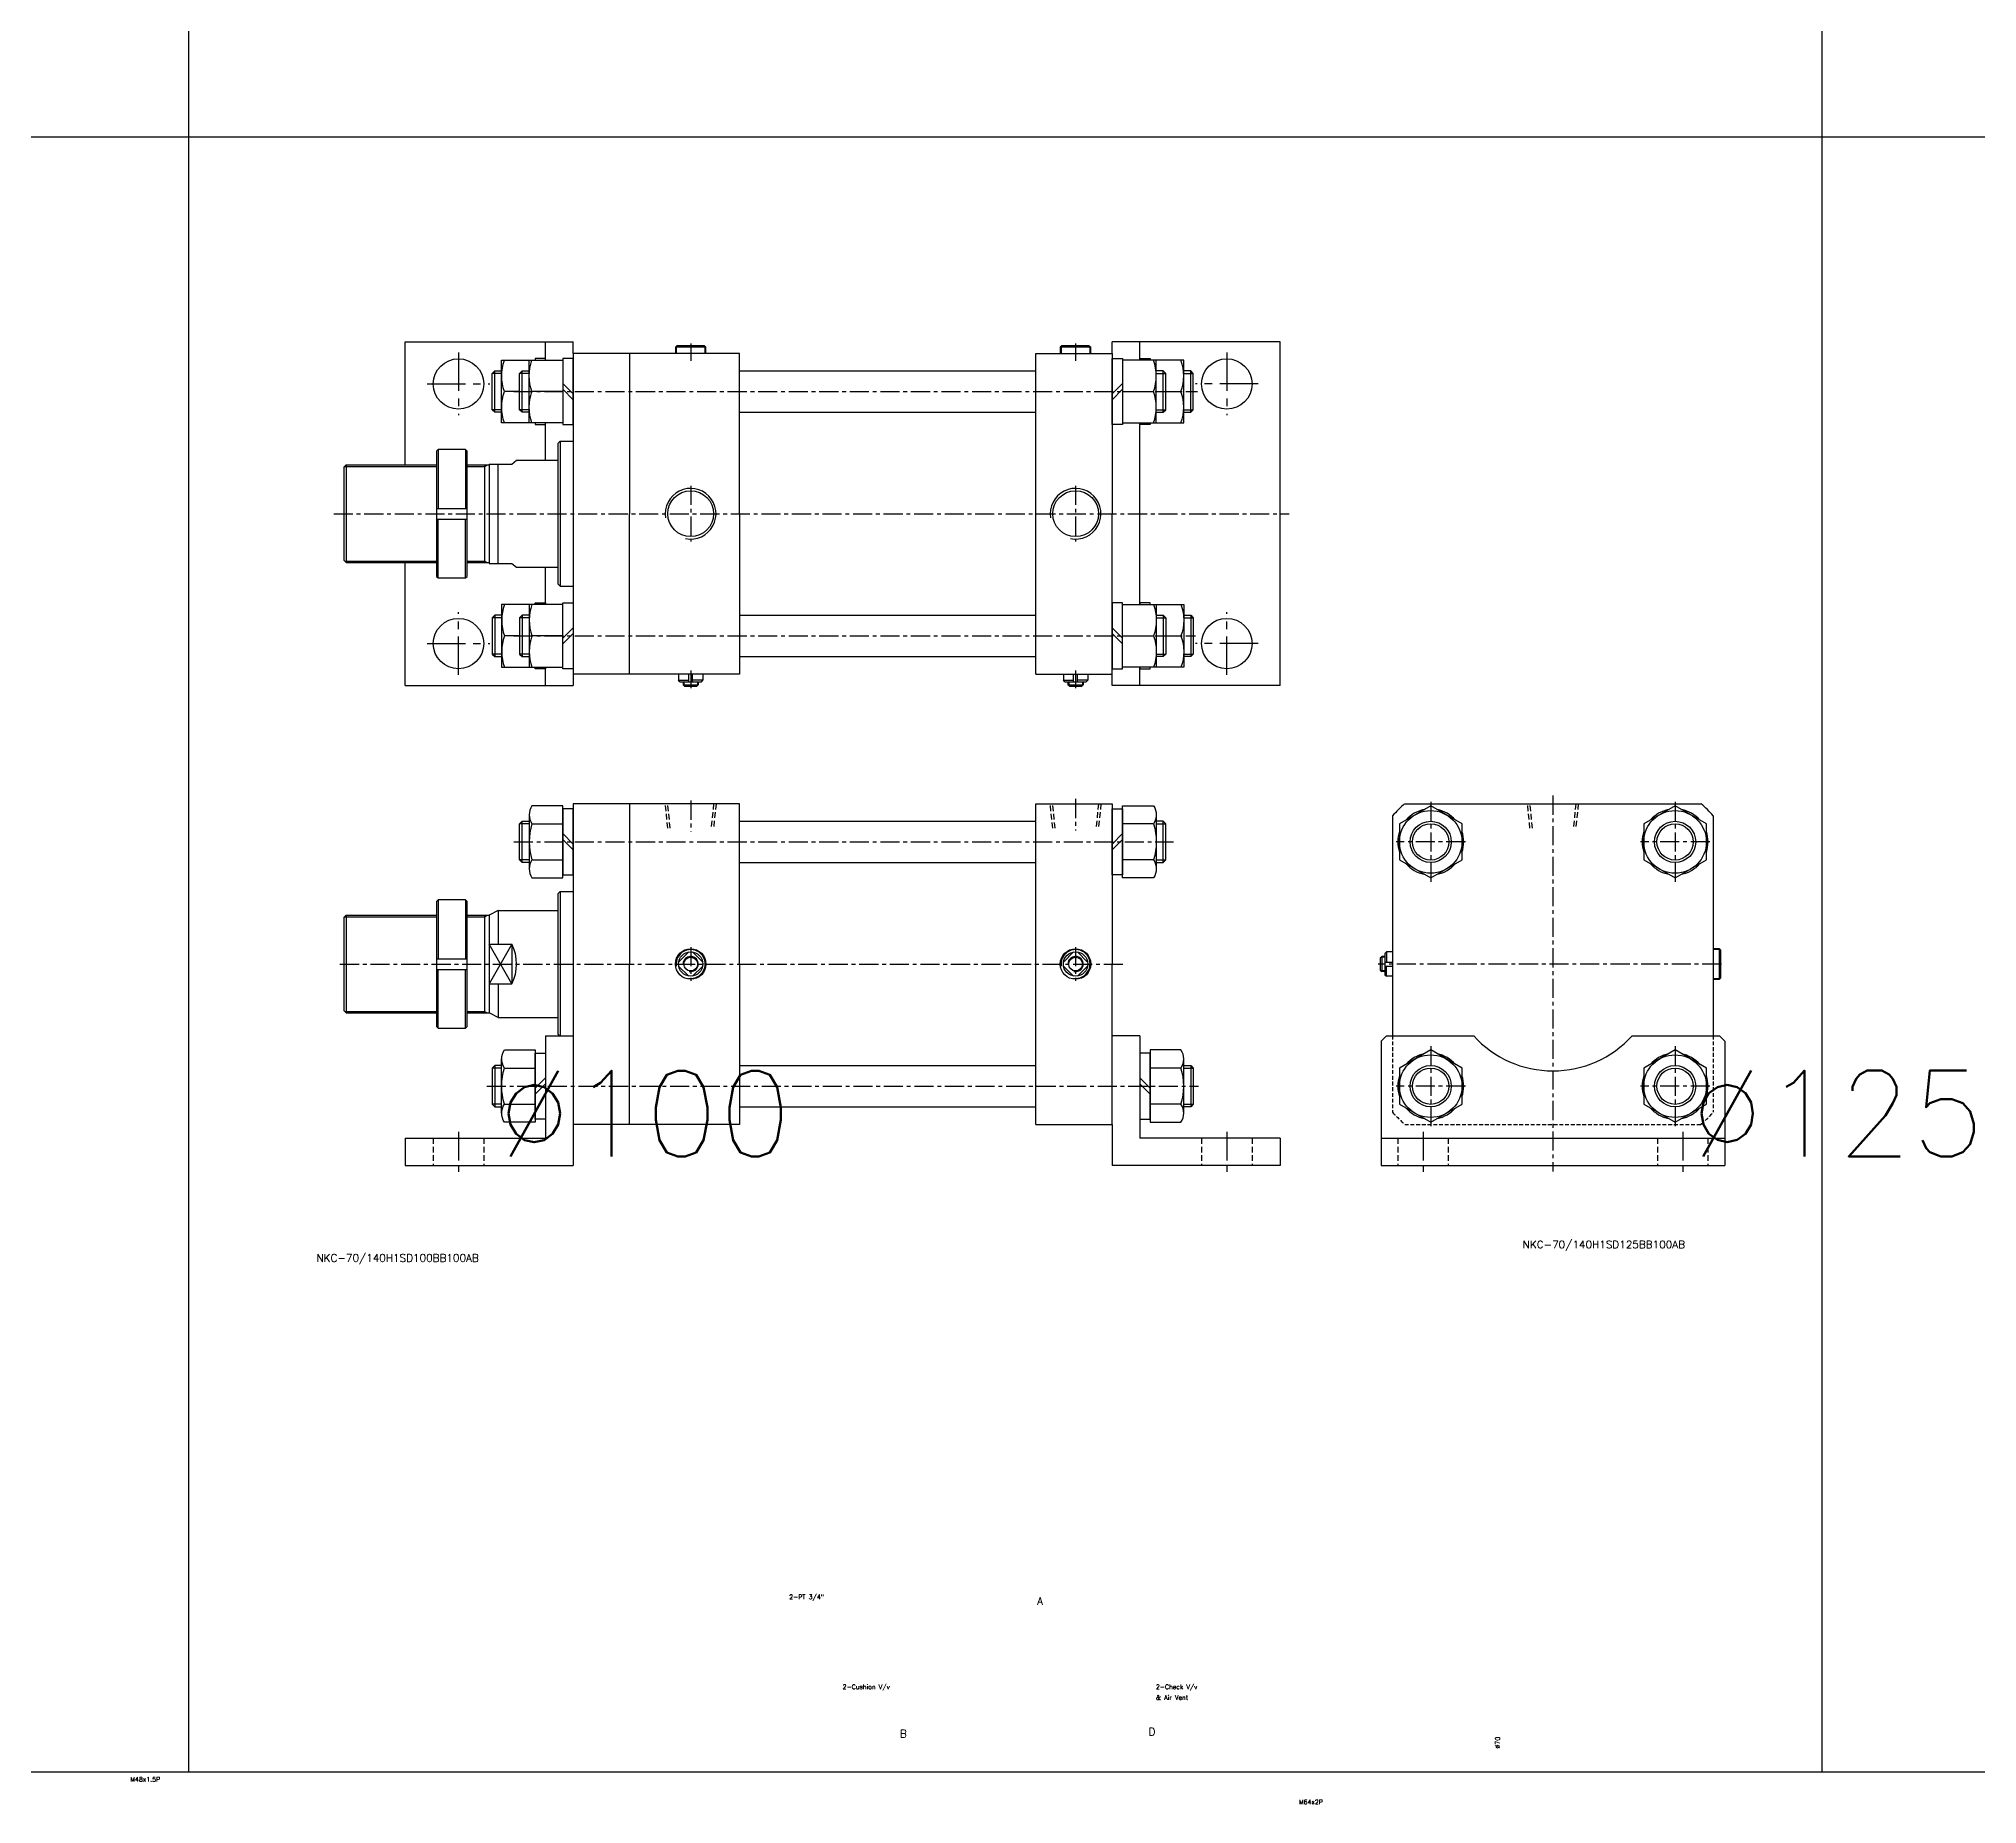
# Model space of a CAD drawing. Extents: x -819 to 29893, y -8942 to 3630.
# Drawn here: x 2098 to 3367, y -21 to 1135 of the extents above; entities that cross this region are included whole.
import ezdxf

# ---------------------------------------------------------------- set-up
doc = ezdxf.new("R2010")
doc.units = 0
doc.header["$LTSCALE"] = 10
doc.header["$MEASUREMENT"] = 0
for name, pattern in [('CENTER', [2, 1.25, -0.25, 0.25, -0.25]), ('CENTERX2', [4, 2.5, -0.5, 0.5, -0.5]), ('HIDDEN', [0.375, 0.25, -0.125]), ('HIDDENX2', [0.75, 0.5, -0.25])]:
    doc.linetypes.add(name, pattern=pattern)
doc.layers.get('0').update_dxf_attribs({"linetype": 'CONTINUOUS'})
for name, color, linetype in [('CEN', 1, 'CENTERX2'), ('CENTER', 1, 'CENTER'), ('HID', 2, 'HIDDENX2'), ('ML', 7, 'CONTINUOUS'), ('THIN', 3, 'CONTINUOUS'), ('외형선', 3, 'CONTINUOUS')]:
    doc.layers.add(name, color=color, linetype=linetype)
doc.styles.add('GHS', font='romans', dxfattribs={"bigfont": 'ghs'})

msp = doc.modelspace()

# ---------------------------------------------------------------- linework, layer by layer
for p, q in [((2195.9, 0), (2195.9, 2291.6)), ((3265.2, 0), (3265.2, 2291.6)), ((7461.9, 1070.8), (0, 1070.8)), ((7461.9, 0), (0, 0))]:
    msp.add_line(p, q)
at = {"layer": 'CEN', "linetype": 'CENTER', "ltscale": 2}
for p, q in [((2372.5, 929.7), (2372.5, 888.7)), ((2875.5, 929.7), (2875.5, 888.7)), ((2352, 909.2), (2393, 909.2)), ((2896, 909.2), (2855, 909.2)), ((2372.5, 718.7), (2372.5, 759.7)), ((2875.5, 718.7), (2875.5, 759.7)), ((2352, 739.2), (2393, 739.2)), ((2896, 739.2), (2855, 739.2))]:
    msp.add_line(p, q, dxfattribs=at)
at = {"layer": 'CEN', "color": 1, "linetype": 'CENTER', "ltscale": 1.5}
for p, q in [((2372.5, 419.3), (2372.5, 393.3)), ((2875.5, 419.3), (2875.5, 393.3)), ((3004, 419.3), (3004, 393.3)), ((3174, 419.3), (3174, 393.3))]:
    msp.add_line(p, q, dxfattribs=at)
at = {"layer": 'CENTER'}
for p, q in [((3009, 635.5), (3009, 583.2)), ((3169, 635.5), (3169, 583.2)), ((3031.7, 609.3), (2986.4, 609.3)), ((3191.7, 609.3), (3146.4, 609.3)), ((3009, 475.5), (3009, 423.2)), ((3169, 475.5), (3169, 423.2)), ((3031.7, 449.3), (2986.4, 449.3)), ((3191.7, 449.3), (3146.4, 449.3))]:
    msp.add_line(p, q, dxfattribs=at)
at = {"layer": 'HID', "color": 6, "linetype": 'HIDDEN', "ltscale": 1.5}
for p, q in [((2356, 415.3), (2356, 397.3)), ((2389, 415.3), (2389, 397.3)), ((2859, 415.3), (2859, 397.3)), ((2892, 415.3), (2892, 397.3)), ((2987.5, 415.3), (2987.5, 397.3)), ((3020.5, 415.3), (3020.5, 397.3)), ((3157.5, 415.3), (3157.5, 397.3)), ((3190.5, 415.3), (3190.5, 397.3))]:
    msp.add_line(p, q, dxfattribs=at)
at = {"layer": 'ML'}
for p, q in [((2337.5, 936.7), (2447.5, 936.7)), ((2337.5, 856.2), (2337.5, 936.7)), ((2429.5, 924.7), (2429.5, 936.7)), ((2447.5, 929.2), (2447.5, 936.7)), ((2447.5, 929.2), (2447.5, 719.2)), ((2484.5, 929.2), (2447.5, 929.2)), ((2515.5, 934.2), (2514.5, 933.2)), ((2534.5, 933.2), (2514.5, 933.2)), ((2514.5, 933.2), (2514.5, 929.2)), ((2533.5, 934.2), (2515.5, 934.2)), ((2533.5, 934.2), (2534.5, 933.2)), ((2534.5, 929.2), (2534.5, 933.2)), ((2767.5, 934.2), (2766.5, 933.2)), ((2786.5, 933.2), (2766.5, 933.2)), ((2766.5, 933.2), (2766.5, 929.2)), ((2785.5, 934.2), (2767.5, 934.2)), ((2785.5, 934.2), (2786.5, 933.2)), ((2786.5, 929.2), (2786.5, 933.2)), ((2910.5, 936.7), (2800.5, 936.7)), ((2800.5, 929.2), (2800.5, 936.7)), ((2818.5, 924.7), (2818.5, 936.7)), ((2910.5, 824.2), (2910.5, 936.7)), ((2396.2, 890.7), (2396.2, 917.7)), ((2414.2, 890.7), (2414.2, 917.7)), ((2429.5, 925), (2429.5, 924.7)), ((2818.5, 925), (2818.5, 924.7)), ((2833.9, 890.7), (2833.9, 917.7)), ((2851.9, 890.7), (2851.9, 917.7)), ((2412.5, 904.2), (2402.6, 904.2)), ((2440.7, 904.2), (2420.6, 904.2)), ((2440.7, 909.5), (2447.5, 902.7)), ((2440.7, 905.7), (2447.5, 898.9)), ((2807.3, 909.5), (2800.5, 902.7)), ((2807.3, 905.7), (2800.5, 898.9)), ((2807.3, 904.2), (2827.5, 904.2)), ((2835.5, 904.2), (2845.5, 904.2)), ((2429.5, 859.2), (2429.5, 883.7)), ((2818.5, 824.2), (2818.5, 883.7)), ((2358.1, 865.2), (2359.1, 866.2)), ((2358.1, 865.2), (2358.1, 783.2)), ((2377.1, 866.2), (2359.1, 866.2)), ((2359.1, 866.2), (2359.1, 827.7)), ((2377.1, 866.2), (2377.1, 827.7)), ((2377.1, 866.2), (2378.1, 865.2)), ((2378.1, 783.2), (2378.1, 865.2)), ((2437.5, 870.2), (2439, 871.7)), ((2437.5, 870.2), (2437.5, 778.2)), ((2439, 871.7), (2439, 776.7)), ((2297.5, 854.7), (2299, 856.2)), ((2297.5, 854.7), (2297.5, 793.7)), ((2299, 856.2), (2299, 792.2)), ((2389.5, 856.2), (2389.5, 792.2)), ((2392.5, 856.7), (2392.5, 791.7)), ((2398.5, 791.7), (2398.5, 856.7)), ((2407.5, 856.7), (2410.5, 859.2)), ((2358.1, 827.7), (2378.1, 827.7)), ((2358.1, 820.7), (2378.1, 820.7)), ((2359.1, 782.2), (2359.1, 820.7)), ((2377.1, 782.2), (2377.1, 820.7)), ((2818.5, 764.7), (2818.5, 824.2)), ((2910.5, 711.7), (2910.5, 824.2)), ((2297.5, 793.7), (2299, 792.2)), ((2337.5, 711.7), (2337.5, 792.2)), ((2407.5, 791.7), (2410.5, 789.2)), ((2429.5, 764.7), (2429.5, 789.2)), ((2358.1, 783.2), (2359.1, 782.2)), ((2359.1, 782.2), (2377.1, 782.2)), ((2377.1, 782.2), (2378.1, 783.2)), ((2437.5, 778.2), (2439, 776.7)), ((2396.2, 757.7), (2396.2, 730.7)), ((2414.2, 757.7), (2414.2, 730.7)), ((2440.7, 742.7), (2447.5, 749.5)), ((2807.3, 742.7), (2800.5, 749.5)), ((2833.9, 757.7), (2833.9, 730.7)), ((2851.9, 757.7), (2851.9, 730.7)), ((2412.5, 744.2), (2402.6, 744.2)), ((2440.7, 744.2), (2420.6, 744.2)), ((2440.7, 738.9), (2447.5, 745.7)), ((2807.3, 738.9), (2800.5, 745.7)), ((2807.3, 744.2), (2827.5, 744.2)), ((2835.5, 744.2), (2845.5, 744.2)), ((2429.5, 723.4), (2429.5, 723.7)), ((2429.5, 711.7), (2429.5, 723.4)), ((2818.5, 723.4), (2818.5, 723.7)), ((2818.5, 711.7), (2818.5, 723.4)), ((2337.5, 711.7), (2447.5, 711.7)), ((2484.5, 719.2), (2447.5, 719.2)), ((2447.5, 719.2), (2447.5, 711.7)), ((2516.5, 719.2), (2516.5, 715.2)), ((2516.5, 715.2), (2523.2, 715.2)), ((2517.5, 714.2), (2516.5, 715.2)), ((2517.5, 714.2), (2531.5, 714.2)), ((2519.5, 714.2), (2519.5, 712.2)), ((2520.5, 711.2), (2519.5, 712.2)), ((2519.5, 712.2), (2529.5, 712.2)), ((2520.5, 711.2), (2528.5, 711.2)), ((2523.2, 714.2), (2523.2, 719.2)), ((2525.8, 714.2), (2525.8, 719.2)), ((2532.5, 715.2), (2525.8, 715.2)), ((2528.5, 711.2), (2529.5, 712.2)), ((2529.5, 714.2), (2529.5, 712.2)), ((2531.5, 714.2), (2532.5, 715.2)), ((2532.5, 719.2), (2532.5, 715.2)), ((2768.5, 719.2), (2768.5, 715.2)), ((2768.5, 715.2), (2775.2, 715.2)), ((2769.5, 714.2), (2768.5, 715.2)), ((2769.5, 714.2), (2783.5, 714.2)), ((2771.5, 714.2), (2771.5, 712.2)), ((2772.5, 711.2), (2771.5, 712.2)), ((2771.5, 712.2), (2781.5, 712.2)), ((2772.5, 711.2), (2780.5, 711.2)), ((2775.2, 714.2), (2775.2, 719.2)), ((2777.8, 714.2), (2777.8, 719.2)), ((2784.5, 715.2), (2777.8, 715.2)), ((2780.5, 711.2), (2781.5, 712.2)), ((2781.5, 714.2), (2781.5, 712.2)), ((2783.5, 714.2), (2784.5, 715.2)), ((2784.5, 719.2), (2784.5, 715.2)), ((2910.5, 711.7), (2800.5, 711.7)), ((2414.2, 595.8), (2414.2, 622.8)), ((2418.7, 627.1), (2418.7, 591.6)), ((2484.5, 634.3), (2447.5, 634.3)), ((2447.5, 634.3), (2447.5, 634.3)), ((2447.5, 634.3), (2447.5, 424.3)), ((2829.3, 627.1), (2829.3, 591.6)), ((2833.9, 595.8), (2833.9, 622.8)), ((2984, 626.4), (2984, 482.3)), ((2992, 634.3), (3186.1, 634.3)), ((3194, 626.4), (3194, 482.3)), ((2420.6, 621.2), (2440.7, 621.2)), ((2440.7, 614.7), (2447.5, 607.9)), ((2440.7, 610.8), (2447.5, 604)), ((2807.3, 614.7), (2800.5, 607.9)), ((2807.3, 610.8), (2800.5, 604)), ((2827.5, 621.2), (2807.3, 621.2)), ((2420.6, 597.5), (2440.7, 597.5)), ((2827.5, 597.5), (2807.3, 597.5)), ((2358.1, 570.3), (2359.1, 571.3)), ((2377.1, 571.3), (2359.1, 571.3)), ((2359.1, 571.3), (2359.1, 532.8)), ((2377.1, 571.3), (2378.1, 570.3)), ((2377.1, 571.3), (2377.1, 532.8)), ((2437.5, 575.3), (2439, 576.8)), ((2437.5, 575.3), (2437.5, 483.3)), ((2439, 576.8), (2439, 482.3)), ((2297.5, 559.8), (2299, 561.3)), ((2297.5, 559.8), (2297.5, 498.8)), ((2299, 561.3), (2299, 497.3)), ((2358.1, 570.3), (2358.1, 488.3)), ((2378.1, 488.3), (2378.1, 570.3)), ((2389.5, 561.3), (2389.5, 497.3)), ((2398.5, 564.3), (2392.5, 561.3)), ((2392.5, 561.3), (2392.5, 497.3)), ((2398.5, 564.3), (2398.5, 542.3)), ((2392.5, 542.3), (2407.5, 542.3)), ((2407.5, 542.3), (2407.5, 516.3)), ((2523.2, 537.2), (2516.6, 530.6)), ((2525.8, 537.2), (2532.4, 530.6)), ((2775.2, 537.2), (2768.6, 530.6)), ((2777.8, 537.2), (2784.4, 530.6)), ((2976, 533.3), (2977, 534.3)), ((2976, 533.3), (2976, 525.3)), ((2977, 534.3), (2977, 524.3)), ((2979, 534.3), (2977, 534.3)), ((2979, 536.3), (2980, 537.3)), ((2979, 536.3), (2979, 522.3)), ((2984, 537.3), (2980, 537.3)), ((2980, 537.3), (2980, 530.6)), ((3198, 539.3), (3194, 539.3)), ((3198, 519.3), (3198, 539.3)), ((3199, 538.3), (3198, 539.3)), ((3199, 520.3), (3199, 538.3)), ((2358.1, 532.8), (2378.1, 532.8)), ((2358.1, 525.8), (2378.1, 525.8)), ((2359.1, 487.3), (2359.1, 525.8)), ((2377.1, 487.3), (2377.1, 525.8)), ((2516.6, 528), (2523.2, 521.4)), ((2532.4, 528), (2525.8, 521.4)), ((2768.6, 528), (2775.2, 521.4)), ((2784.4, 528), (2777.8, 521.4)), ((2976, 525.3), (2977, 524.3)), ((2979, 524.3), (2977, 524.3)), ((2979, 530.6), (2984, 530.6)), ((2979, 528), (2984, 528)), ((2979, 522.3), (2980, 521.3)), ((2980, 521.3), (2980, 528)), ((2984, 521.3), (2980, 521.3)), ((3199, 520.3), (3198, 519.3)), ((2392.5, 516.3), (2407.5, 516.3)), ((2398.5, 516.3), (2398.5, 494.3)), ((3194, 519.3), (3198, 519.3)), ((2297.5, 498.8), (2299, 497.3)), ((2398.5, 494.3), (2392.5, 497.3)), ((2358.1, 488.3), (2359.1, 487.3)), ((2359.1, 487.3), (2377.1, 487.3)), ((2377.1, 487.3), (2378.1, 488.3)), ((2429.5, 482.3), (2429.5, 415.3)), ((2429.5, 482.3), (2447.5, 482.3)), ((2437.5, 483.3), (2438.5, 482.3)), ((2818.5, 482.3), (2800.5, 482.3)), ((2818.5, 482.3), (2818.5, 415.3)), ((2980, 482.3), (2976.5, 478.8)), ((2980, 482.3), (3037.2, 482.3)), ((3140.9, 482.3), (3198, 482.3)), ((3198, 482.3), (3201.5, 478.8)), ((2976.5, 478.8), (2976.5, 397.3)), ((3201.5, 478.8), (3201.5, 397.3)), ((2396.2, 462.8), (2396.2, 435.8)), ((2400.7, 431.6), (2400.7, 467.1)), ((2402.6, 461.2), (2422.7, 461.2)), ((2845.5, 461.2), (2825.3, 461.2)), ((2847.3, 431.6), (2847.3, 467.1)), ((2851.9, 462.8), (2851.9, 435.8)), ((2422.7, 447.9), (2429.5, 454.7)), ((2422.7, 444), (2429.5, 450.8)), ((2825.3, 447.9), (2818.5, 454.7)), ((2825.3, 444), (2818.5, 450.8)), ((2402.6, 437.5), (2422.7, 437.5)), ((2845.5, 437.5), (2825.3, 437.5)), ((2484.5, 424.3), (2447.5, 424.3)), ((2447.5, 424.3), (2447.5, 397.3)), ((2800.5, 424.3), (2800.5, 397.3)), ((2337.5, 415.3), (2337.5, 397.3)), ((2337.5, 415.3), (2429.5, 415.3)), ((2910.5, 415.3), (2818.5, 415.3)), ((2910.5, 415.3), (2910.5, 397.3)), ((2976.5, 415.3), (3201.5, 415.3)), ((2337.5, 397.3), (2447.5, 397.3)), ((2910.5, 397.3), (2800.5, 397.3)), ((2976.5, 397.3), (3201.5, 397.3))]:
    msp.add_line(p, q, dxfattribs=at)
at = {"layer": 'ML', "color": 2}
for p, q in [((2515, 933.7), (2515, 929.2)), ((2534, 929.2), (2534, 933.7)), ((2767, 933.7), (2767, 929.2)), ((2786, 929.2), (2786, 933.7)), ((2389.5, 855.2), (2391.3, 856.2)), ((2389.5, 793.2), (2391.3, 792.2)), ((2520, 714.2), (2520, 711.7)), ((2529, 714.2), (2529, 711.7)), ((2772, 714.2), (2772, 711.7)), ((2781, 714.2), (2781, 711.7)), ((2389.5, 560.3), (2391.3, 561.3)), ((2407.5, 542.3), (2392.5, 516.3)), ((2407.5, 516.3), (2392.5, 542.3)), ((2979, 533.8), (2976.5, 533.8)), ((3198.5, 538.8), (3194, 538.8)), ((2979, 524.8), (2976.5, 524.8)), ((3194, 519.8), (3198.5, 519.8)), ((2389.5, 498.3), (2391.3, 497.3))]:
    msp.add_line(p, q, dxfattribs=at)
at = {"layer": 'ML', "color": 1, "linetype": 'CENTER'}
for p, q in [((2524.5, 842.5), (2524.5, 806)), ((2776.5, 842.5), (2776.5, 806)), ((2524.5, 721.5), (2524.5, 710)), ((2776.5, 721.5), (2776.5, 710)), ((3089, 639.6), (3089, 393.5)), ((2524.5, 540.3), (2524.5, 518.3)), ((2776.5, 540.3), (2776.5, 518.3)), ((3199.3, 529.3), (2974.7, 529.3))]:
    msp.add_line(p, q, dxfattribs=at)
at = {"layer": 'ML', "color": 6, "linetype": 'HIDDEN', "ltscale": 1.5}
for p, q in [((2509.5, 618.3), (2507.9, 634.3)), ((2511.1, 618.3), (2509.5, 634.3)), ((2539.5, 634.3), (2537.9, 618.3)), ((2541.1, 634.3), (2539.5, 618.3)), ((2761.5, 618.3), (2759.9, 634.3)), ((2763.1, 618.3), (2761.5, 634.3)), ((2791.5, 634.3), (2789.9, 618.3)), ((2793.1, 634.3), (2791.5, 618.3)), ((3074, 618.3), (3072.4, 634.3)), ((3075.6, 618.3), (3074, 634.3)), ((3104, 634.3), (3102.4, 618.3)), ((3105.6, 634.3), (3104, 618.3))]:
    msp.add_line(p, q, dxfattribs=at)
at = {"layer": 'ML', "color": 6, "linetype": 'HIDDEN'}
for p, q in [((2984, 482.3), (2984, 432.3)), ((3194, 482.3), (3194, 432.3)), ((2992, 424.3), (3186.1, 424.3))]:
    msp.add_line(p, q, dxfattribs=at)
at = {"layer": 'ML'}
for points in [[(2400.7, 890.7), (2396.2, 890.7), (2394.5, 892.3), (2394.5, 916.1), (2396.2, 917.7), (2400.7, 917.7)], [(2422.7, 883.7), (2400.7, 883.7), (2400.7, 924.7), (2422.7, 924.7)], [(2418.7, 890.7), (2414.2, 890.7), (2412.5, 892.3), (2412.5, 916.1), (2414.2, 917.7), (2418.7, 917.7)], [(2429.5, 924.7), (2429.5, 925.9), (2422.7, 925.9), (2422.7, 924.7)], [(2447.5, 882.6), (2447.5, 925.9), (2440.7, 925.9), (2440.7, 882.6), (2447.5, 882.6)], [(2800.5, 882.6), (2800.5, 925.9), (2807.3, 925.9), (2807.3, 882.6), (2800.5, 882.6)], [(2818.5, 924.7), (2818.5, 925.9), (2825.3, 925.9), (2825.3, 924.7)], [(2825.3, 883.7), (2847.3, 883.7), (2847.3, 924.7), (2825.3, 924.7)], [(2829.3, 890.7), (2833.9, 890.7), (2835.5, 892.3), (2835.5, 916.1), (2833.9, 917.7), (2829.3, 917.7)], [(2847.3, 890.7), (2851.9, 890.7), (2853.5, 892.3), (2853.5, 916.1), (2851.9, 917.7), (2847.3, 917.7)], [(2422.7, 883.7), (2422.7, 882.6), (2429.5, 882.6)], [(2429.5, 882.6), (2429.5, 883.7)], [(2825.3, 883.7), (2825.3, 882.6), (2818.5, 882.6)], [(2818.5, 882.6), (2818.5, 883.7)], [(2422.7, 764.7), (2400.7, 764.7), (2400.7, 723.7), (2422.7, 723.7)], [(2422.7, 764.7), (2422.7, 765.9), (2429.5, 765.9)], [(2429.5, 765.9), (2429.5, 764.7)], [(2447.5, 765.9), (2447.5, 722.6), (2440.7, 722.6), (2440.7, 765.9), (2447.5, 765.9)], [(2800.5, 765.9), (2800.5, 722.6), (2807.3, 722.6), (2807.3, 765.9), (2800.5, 765.9)], [(2825.3, 764.7), (2825.3, 765.9), (2818.5, 765.9)], [(2818.5, 765.9), (2818.5, 764.7)], [(2825.3, 764.7), (2847.3, 764.7), (2847.3, 723.7), (2825.3, 723.7)], [(2400.7, 757.7), (2396.2, 757.7), (2394.5, 756.1), (2394.5, 732.3), (2396.2, 730.7), (2400.7, 730.7)], [(2418.7, 757.7), (2414.2, 757.7), (2412.5, 756.1), (2412.5, 732.3), (2414.2, 730.7), (2418.7, 730.7)], [(2829.3, 757.7), (2833.9, 757.7), (2835.5, 756.1), (2835.5, 732.3), (2833.9, 730.7), (2829.3, 730.7)], [(2847.3, 757.7), (2851.9, 757.7), (2853.5, 756.1), (2853.5, 732.3), (2851.9, 730.7), (2847.3, 730.7)], [(2429.5, 723.7), (2429.5, 722.6), (2422.7, 722.6), (2422.7, 723.7)], [(2818.5, 723.7), (2818.5, 722.6), (2825.3, 722.6), (2825.3, 723.7)], [(2418.7, 595.8), (2414.2, 595.8), (2412.5, 597.5), (2412.5, 621.2), (2414.2, 622.8), (2418.7, 622.8)], [(2447.5, 587.7), (2447.5, 631), (2440.7, 631), (2440.7, 587.7), (2447.5, 587.7)], [(2800.5, 587.7), (2800.5, 631), (2807.3, 631), (2807.3, 587.7), (2800.5, 587.7)], [(2829.3, 595.8), (2833.9, 595.8), (2835.5, 597.5), (2835.5, 621.2), (2833.9, 622.8), (2829.3, 622.8)], [(2988.5, 621.2), (2988.5, 597.5), (3009, 585.7), (3029.5, 597.5), (3029.5, 621.2), (3009, 633), (2988.5, 621.2)], [(3148.5, 621.2), (3148.5, 597.5), (3169, 585.7), (3189.5, 597.5), (3189.5, 621.2), (3169, 633), (3148.5, 621.2)], [(2429.5, 471), (2429.5, 427.7), (2422.7, 427.7), (2422.7, 471), (2429.5, 471)], [(2818.5, 471), (2818.5, 427.7), (2825.3, 427.7), (2825.3, 471), (2818.5, 471)], [(2988.5, 461.2), (2988.5, 437.5), (3009, 425.7), (3029.5, 437.5), (3029.5, 461.2), (3009, 473), (2988.5, 461.2)], [(3148.5, 461.2), (3148.5, 437.5), (3169, 425.7), (3189.5, 437.5), (3189.5, 461.2), (3169, 473), (3148.5, 461.2)], [(2400.7, 462.8), (2396.2, 462.8), (2394.5, 461.2), (2394.5, 437.5), (2396.2, 435.8), (2400.7, 435.8)], [(2847.3, 462.8), (2851.9, 462.8), (2853.5, 461.2), (2853.5, 437.5), (2851.9, 435.8), (2847.3, 435.8)]]:
    msp.add_lwpolyline(points, dxfattribs=at)
for points in [[(2402.6, 883.7, -0.178633), (2402.6, 904.2, -0.178633), (2402.6, 924.7)], [(2420.6, 883.7, -0.178633), (2420.6, 904.2, -0.178633), (2420.6, 924.7)], [(2827.5, 883.7, 0.178633), (2827.5, 904.2, 0.178633), (2827.5, 924.7)], [(2845.5, 883.7, 0.178633), (2845.5, 904.2, 0.178633), (2845.5, 924.7)], [(2402.6, 764.7, 0.178633), (2402.6, 744.2, 0.178633), (2402.6, 723.7)], [(2420.6, 764.7, 0.178633), (2420.6, 744.2, 0.178633), (2420.6, 723.7)], [(2827.5, 764.7, -0.178633), (2827.5, 744.2, -0.178633), (2827.5, 723.7)], [(2845.5, 764.7, -0.178633), (2845.5, 744.2, -0.178633), (2845.5, 723.7)], [(2440.7, 633), (2420.6, 633, 0.309401), (2420.6, 621.2, 0.154701), (2420.6, 597.5, 0.309401), (2420.6, 585.7), (2440.7, 585.7), (2440.7, 633)], [(2807.3, 633), (2827.5, 633, -0.309401), (2827.5, 621.2, -0.154701), (2827.5, 597.5, -0.309401), (2827.5, 585.7), (2807.3, 585.7), (2807.3, 633)], [(2422.7, 425.7), (2402.6, 425.7, -0.309401), (2402.6, 437.5, -0.154701), (2402.6, 461.2, -0.309401), (2402.6, 473), (2422.7, 473), (2422.7, 425.7)], [(2825.3, 425.7), (2845.5, 425.7, 0.309401), (2845.5, 437.5, 0.154701), (2845.5, 461.2, 0.309401), (2845.5, 473), (2825.3, 473), (2825.3, 425.7)]]:
    msp.add_lwpolyline(points, format="xyb", dxfattribs=at)
for points in [[(2440.7, 883.7), (2418.7, 883.7), (2418.7, 924.7), (2440.7, 924.7)], [(2807.3, 883.7), (2829.3, 883.7), (2829.3, 924.7), (2807.3, 924.7)], [(2440.7, 764.7), (2418.7, 764.7), (2418.7, 723.7), (2440.7, 723.7)], [(2807.3, 764.7), (2829.3, 764.7), (2829.3, 723.7), (2807.3, 723.7)]]:
    msp.add_lwpolyline(points, close=True, dxfattribs=at)
for centre, radius in [((2372.5, 909.2), 16.5), ((2875.5, 909.2), 16.5), ((2524.5, 824.2), 15), ((2776.5, 824.2), 15), ((2372.5, 739.2), 16.5), ((2875.5, 739.2), 16.5), ((3009, 609.3), 20.5), ((3009, 609.3), 13.5), ((3169, 609.3), 20.5), ((3169, 609.3), 13.5), ((2524.5, 529.3), 10), ((2524.5, 529.3), 8), ((2524.5, 529.3), 4.5), ((2776.5, 529.3), 10), ((2776.5, 529.3), 8), ((2776.5, 529.3), 4.5), ((3009, 449.3), 20.5), ((3169, 449.3), 20.5), ((3009, 449.3), 13.5), ((3169, 449.3), 13.5)]:
    msp.add_circle(centre, radius, dxfattribs=at)
at = {"layer": 'ML', "color": 2}
for centre in [(3009, 609.3), (3169, 609.3), (3009, 449.3), (3169, 449.3)]:
    msp.add_circle(centre, 11.9, dxfattribs=at)
for centre, radius, start, end in [((2524.5, 824.2), 16.6, 258.5736, 189.2846), ((2776.5, 824.2), 16.6, 258.5736, 189.2846), ((2524.5, 529.3), 9.5, 261.4114, 188.1478), ((2524.5, 529.3), 5, 257.904, 186.2569), ((2776.5, 529.3), 9.5, 261.4114, 188.1478), ((2776.5, 529.3), 5, 257.904, 186.2569)]:
    msp.add_arc(centre, radius, start, end, dxfattribs=at)
at = {"layer": 'ML'}
for centre, radius, start, end in [((3089, 529.3), 143, 132.7548, 137.2452), ((3009, 609.3), 21.6, 101.2415, 138.7585), ((3009, 609.3), 21.6, 41.2415, 78.7585), ((3169, 609.3), 21.6, 101.2415, 138.7585), ((3169, 609.3), 21.6, 41.2415, 78.7585), ((3089, 529.3), 143, 42.7548, 47.2452), ((3009, 609.3), 21.6, 161.2415, 198.7585), ((3009, 609.3), 21.6, 341.2415, 18.7585), ((3169, 609.3), 21.6, 161.2415, 198.7585), ((3169, 609.3), 21.6, 341.2415, 18.7585), ((3009, 609.3), 21.6, 221.2415, 258.7585), ((3009, 609.3), 21.6, 281.2415, 318.7585), ((3169, 609.3), 21.6, 221.2415, 258.7585), ((3169, 609.3), 21.6, 281.2415, 318.7585), ((2380.9, 529.3), 29.6, 333.9922, 26.0078), ((3089, 529.3), 70, 222.1774, 317.8226), ((3009, 449.3), 21.6, 101.2415, 138.7585), ((3009, 449.3), 21.6, 41.2415, 78.7585), ((3169, 449.3), 21.6, 101.2415, 138.7585), ((3169, 449.3), 21.6, 41.2415, 78.7585), ((3009, 449.3), 21.6, 161.2415, 198.7585), ((3009, 449.3), 21.6, 341.2415, 18.7585), ((3169, 449.3), 21.6, 161.2415, 198.7585), ((3169, 449.3), 21.6, 341.2415, 18.7585), ((3009, 449.3), 21.6, 221.2415, 258.7585), ((3009, 449.3), 21.6, 281.2415, 318.7585), ((3169, 449.3), 21.6, 221.2415, 258.7585), ((3169, 449.3), 21.6, 281.2415, 318.7585)]:
    msp.add_arc(centre, radius, start, end, dxfattribs=at)
at = {"layer": 'ML', "color": 6, "linetype": 'HIDDEN'}
for start, end in [(222.7548, 227.2452), (312.7548, 317.2452)]:
    msp.add_arc((3089, 529.3), 143, start, end, dxfattribs=at)
at = {"layer": 'THIN', "color": 2}
for p, q in [((2400.7, 916.1), (2394.5, 916.1)), ((2418.7, 916.1), (2412.5, 916.1)), ((2829.3, 916.1), (2835.5, 916.1)), ((2847.3, 916.1), (2853.5, 916.1)), ((2400.7, 892.3), (2394.5, 892.3)), ((2418.7, 892.3), (2412.5, 892.3)), ((2829.3, 892.3), (2835.5, 892.3)), ((2847.3, 892.3), (2853.5, 892.3)), ((2400.7, 756.1), (2394.5, 756.1)), ((2418.7, 756.1), (2412.5, 756.1)), ((2829.3, 756.1), (2835.5, 756.1)), ((2847.3, 756.1), (2853.5, 756.1)), ((2400.7, 732.3), (2394.5, 732.3)), ((2418.7, 732.3), (2412.5, 732.3)), ((2829.3, 732.3), (2835.5, 732.3)), ((2847.3, 732.3), (2853.5, 732.3)), ((2418.7, 621.2), (2412.5, 621.2)), ((2829.3, 621.2), (2835.5, 621.2)), ((2418.7, 597.5), (2412.5, 597.5)), ((2829.3, 597.5), (2835.5, 597.5)), ((2400.7, 461.2), (2394.5, 461.2)), ((2847.3, 461.2), (2853.5, 461.2)), ((2400.7, 437.5), (2394.5, 437.5)), ((2847.3, 437.5), (2853.5, 437.5))]:
    msp.add_line(p, q, dxfattribs=at)
at = {"layer": '외형선', "color": 7}
for p, q in [((2556.5, 929.2), (2484.5, 929.2)), ((2484.5, 929.2), (2484.5, 824.2)), ((2556.5, 824.2), (2556.5, 929.2)), ((2750.5, 824.2), (2750.5, 929.2)), ((2750.5, 929.2), (2800.5, 929.2)), ((2800.5, 929.2), (2800.5, 824.2)), ((2800.5, 929.2), (2800.5, 824.2)), ((2484.5, 719.2), (2484.5, 824.2)), ((2556.5, 824.2), (2556.5, 719.2)), ((2750.5, 719.2), (2750.5, 824.2)), ((2800.5, 711.7), (2800.5, 824.2)), ((2556.5, 719.2), (2484.5, 719.2)), ((2750.5, 719.2), (2800.5, 719.2)), ((2556.5, 634.3), (2484.5, 634.3)), ((2484.5, 634.3), (2484.5, 529.3)), ((2556.5, 529.3), (2556.5, 634.3)), ((2750.5, 634.3), (2800.5, 634.3)), ((2750.5, 529.3), (2750.5, 634.3)), ((2800.5, 634.3), (2800.5, 529.3)), ((2484.5, 424.3), (2484.5, 529.3)), ((2556.5, 529.3), (2556.5, 424.3)), ((2750.5, 424.3), (2750.5, 529.3)), ((2800.5, 424.3), (2800.5, 529.3)), ((2556.5, 424.3), (2484.5, 424.3)), ((2750.5, 424.3), (2800.5, 424.3))]:
    msp.add_line(p, q, dxfattribs=at)
at = {"layer": '외형선', "color": 1, "linetype": 'CENTER'}
for p, q in [((2524.5, 935.6), (2524.5, 924.4)), ((2776.5, 935.6), (2776.5, 924.4)), ((2408.7, 904.2), (2856.4, 904.2)), ((2290.8, 824.2), (2916.4, 824.2)), ((2408.7, 744.2), (2855, 744.2)), ((2524.5, 636.3), (2524.5, 616)), ((2776.5, 637.4), (2776.5, 616.8)), ((2408.7, 609.3), (2840.6, 609.3)), ((2294.9, 529.3), (2808, 529.3)), ((2391, 449.3), (2856.9, 449.3))]:
    msp.add_line(p, q, dxfattribs=at)
at = {"layer": '외형선', "color": 7, "linetype": 'Continuous'}
for p, q in [((2556.5, 917.7), (2750.5, 917.7)), ((2556.5, 890.7), (2750.5, 890.7)), ((2439, 871.7), (2447.5, 871.7)), ((2299, 856.2), (2358.1, 856.2)), ((2378.1, 856.2), (2392.5, 856.2)), ((2392.5, 856.7), (2407.5, 856.7)), ((2410.5, 859.2), (2437.5, 859.2)), ((2299, 792.2), (2358.1, 792.2)), ((2378.1, 792.2), (2392.5, 792.2)), ((2392.5, 791.7), (2407.5, 791.7)), ((2410.5, 789.2), (2437.5, 789.2)), ((2439, 776.7), (2447.5, 776.7)), ((2556.5, 757.7), (2750.5, 757.7)), ((2556.5, 730.7), (2750.5, 730.7)), ((2556.5, 622.8), (2750.5, 622.8)), ((2556.5, 595.8), (2750.5, 595.8)), ((2439, 576.8), (2447.5, 576.8)), ((2299, 561.3), (2358.1, 561.3)), ((2378.1, 561.3), (2392.5, 561.3)), ((2398.5, 564.3), (2437.5, 564.3)), ((2299, 497.3), (2358.1, 497.3)), ((2378.1, 497.3), (2392.5, 497.3)), ((2398.5, 494.3), (2437.5, 494.3)), ((2556.5, 462.8), (2750.5, 462.8)), ((2556.5, 435.8), (2750.5, 435.8))]:
    msp.add_line(p, q, dxfattribs=at)
at = {"layer": '외형선', "color": 2, "linetype": 'Continuous'}
for p, q in [((2298, 855.2), (2358.1, 855.2)), ((2378.1, 855.2), (2389.5, 855.2)), ((2298, 793.2), (2358.1, 793.2)), ((2378.1, 793.2), (2389.5, 793.2)), ((2298, 560.3), (2358.1, 560.3)), ((2378.1, 560.3), (2389.5, 560.3)), ((2298, 498.3), (2358.1, 498.3)), ((2378.1, 498.3), (2389.5, 498.3))]:
    msp.add_line(p, q, dxfattribs=at)

# ---------------------------------------------------------------- texts
at = {"layer": 'ML', "color": 7, "style": 'GHS'}
for s, p in [('%%C100', (2398, 403.2)), ('%%C125', (3179, 403.3))]:
    msp.add_text(s, height=56.25, dxfattribs=at).set_placement(p)
at = {"layer": 'ML', "color": 4, "style": 'GHS'}
for s, p in [('NKC-70/140H1SD125BB100AB', (3069.2, 343.1)), ('NKC-70/140H1SD100BB100AB', (2279.5, 334.3))]:
    msp.add_text(s, height=5, dxfattribs=at).set_placement(p)
at = {"layer": 'ML', "style": 'GHS'}
for s, p in [('A', (2751.3, 109.7)), ('B', (2661.4, 22.8)), ('D', (2824.2, 24))]:
    msp.add_text(s, height=5, dxfattribs=at).set_placement(p)
at = {"layer": 'ML', "color": 2, "char_height": 3, "style": 'GHS'}
for s, insert, attachment_point in [('2-PT 3/4"', (2589, 112.3), 7), ('2-Cushion V/v', (2624, 53.4), 7), ('2-Check V/v', (2829.1, 53.4), 7), ('& Air Vent', (2829.1, 47.4), 7), ('M48x1.5P', (2177.2, -6.2), 9), ('M64x2P', (2938.4, -21), 9)]:
    msp.add_mtext(s, dxfattribs=dict(at, insert=insert, attachment_point=attachment_point))
at = {"layer": 'ML', "color": 2, "insert": (3052.8, 19.3), "char_height": 3, "attachment_point": 5, "rotation": 90, "style": 'GHS'}
msp.add_mtext('\\A1;%%c70', dxfattribs=at)

doc.saveas('drawing.dxf')
